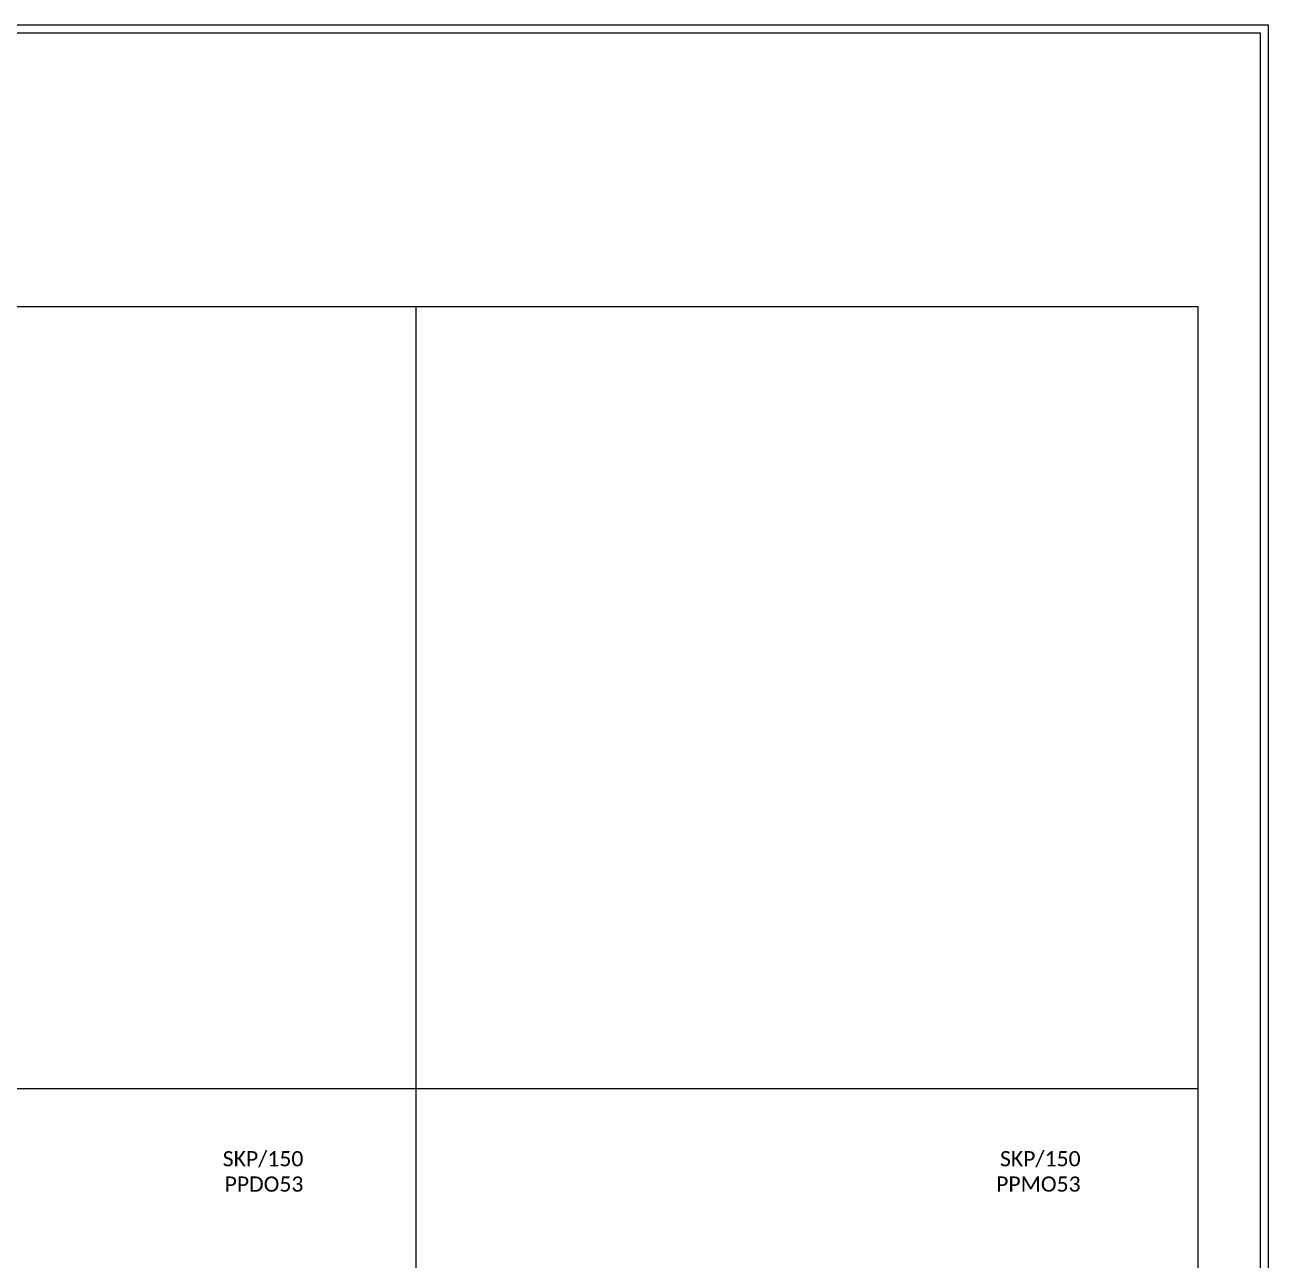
# Model space of a CAD drawing. Header units: millimetres. Extents: x 0 to 7790, y 0 to 17467.
# Drawn here: x 795 to 1590, y 13408 to 14198 of the extents above; entities that cross this region are included whole.
import ezdxf

# ---------------------------------------------------------------- set-up
doc = ezdxf.new("R2010")
doc.units = ezdxf.units.MM
doc.layers.add('_MB_pomocnicze_niedrukowane', color=220, linetype='Continuous', lineweight=15, plot=False)
doc.layers.add('_MB_ramka_0.15', color=124, linetype='Continuous', lineweight=15)
doc.layers.add('_MB_tekst_0.25', color=40, linetype='Continuous', lineweight=25)
doc.styles.add('_MB_Calibri_Light_2.5', font='calibril.ttf', dxfattribs={"height": 2.5})

msp = doc.modelspace()

# ---------------------------------------------------------------- linework, layer by layer
at = {"layer": '_MB_pomocnicze_niedrukowane'}
msp.add_lwpolyline([(45.003, 14017.84), (1545, 14017.84), (1545, 11517.84), (45.003, 11517.84)], close=True, dxfattribs=at)
at = {"layer": '_MB_ramka_0.15'}
for points in [[(0, 14197.84), (1590, 14197.84), (1590, 11472.84), (0, 11472.84)], [(5, 14192.84), (1585, 14192.84), (1585, 11477.84), (5, 11477.84)], [(45.003, 14017.84), (1545, 14017.84), (1545, 11517.84), (45.003, 11517.84)]]:
    msp.add_lwpolyline(points, close=True, dxfattribs=at)
for points in [[(1045, 14017.84), (1045, 11517.84)], [(45.003, 13517.84), (1545, 13517.84)]]:
    msp.add_lwpolyline(points, dxfattribs=at)

# ---------------------------------------------------------------- texts
at = {"layer": '_MB_tekst_0.25', "color": 7, "lineweight": 35, "char_height": 9.72222, "attachment_point": 3, "style": '_MB_Calibri_Light_2.5'}
for s, insert in [('{\\C256;SKP/150\\PPPDO53}', (973.093, 13477.84)), ('{\\C256;SKP/150\\PPPMO53}', (1470.077, 13477.84))]:
    msp.add_mtext_dynamic_manual_height_columns(s, width=350, gutter_width=12.5, heights=[0], dxfattribs=dict(at, insert=insert))

doc.saveas('drawing.dxf')
